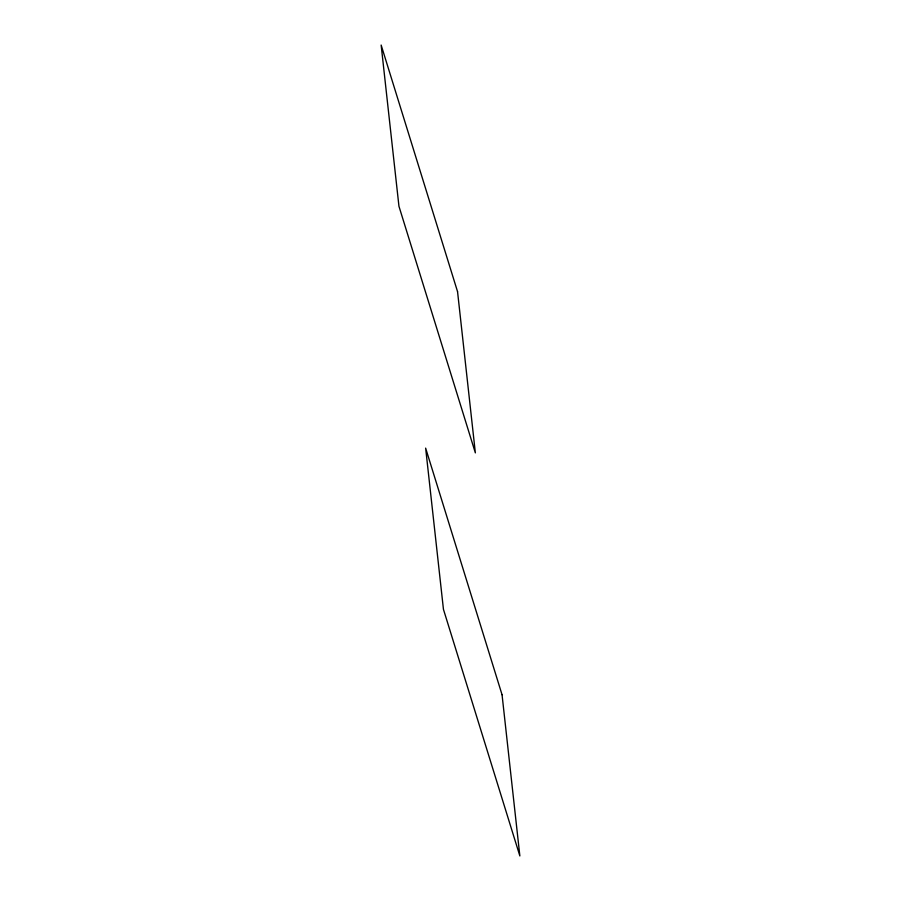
<?xml version="1.0" encoding="UTF-8"?>
<svg xmlns="http://www.w3.org/2000/svg" width="901" height="901" viewBox="0 0 901 901"><rect width="100%" height="100%" fill="white"/><g stroke="black" fill="none" stroke-linecap="round" stroke-linejoin="round"><path stroke-width="1.35" d="M457.55 291.654L381.146 45.05L398.952 206.284L475.356 452.876L457.55 291.654M502.048 694.716L425.644 448.124L443.45 609.346L519.854 855.95L502.048 694.716"/></g></svg>
